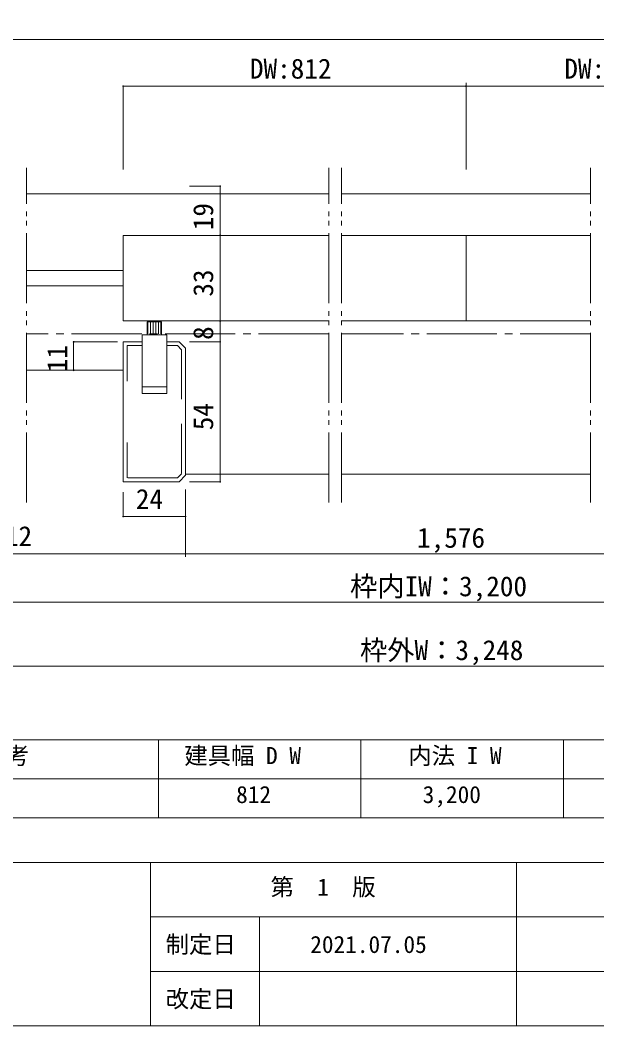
# Model space of a CAD drawing. Units: millimetres on the paper, enlarged 10 times, with parts at other scales. Extents: x -1985 to 2015, y -1370 to 1400.
# Drawn here: x -1342 to -602, y -1370 to -78 of the extents above; entities that cross this region are included whole.
import ezdxf
from ezdxf.enums import TextEntityAlignment as Align

# ---------------------------------------------------------------- set-up
doc = ezdxf.new("R2010")
doc.units = ezdxf.units.MM
doc.header["$LTSCALE"] = 10
for name, pattern in [('CHAIN2', [12, 9, -1, 1, -1]), ('DOUBLE_CHAIN2', [12.8, 9, -1, 0.6, -0.6, 0.6, -1]), ('USER2', [9.525, 6.35, -3.175])]:
    doc.linetypes.add(name, pattern=pattern)
doc.layers.add('1-1_0', color=7, linetype='Continuous', lineweight=20)
doc.layers.add('2-0', color=7, linetype='Continuous', lineweight=20)
doc.styles.add('ＭＳ ゴシック', font='')
doc.styles.get('ＭＳ ゴシック').set_extended_font_data('MS Gothic')

msp = doc.modelspace()

# ---------------------------------------------------------------- linework, layer by layer
at = {"layer": '1-1_0'}
for p, q in [((395, -102.5), (-1935, -102.5)), ((395, -102.5), (-1935, -102.5)), ((395, -1002.5), (-1935, -1002.5)), ((395, -1002.5), (-1935, -1002.5)), ((-1165, -1002.5), (-1165, -1102.5)), ((-905, -1002.5), (-905, -1102.5)), ((-645, -1002.5), (-645, -1102.5)), ((395, -1052.5), (-1935, -1052.5)), ((395, -1102.5), (-1935, -1102.5)), ((2015, -1160), (-1985, -1160)), ((-1175, -1160), (-1175, -1370)), ((-705, -1160), (-705, -1370)), ((2015, -1230), (-1175, -1230)), ((-1035, -1230), (-1035, -1370)), ((75, -1300), (-1175, -1300))]:
    msp.add_line(p, q, dxfattribs=at)
msp.add_lwpolyline([(-1985, -1370), (2015, -1370), (2015, 1400), (-1985, 1400)], close=True, dxfattribs=at)
at = {"layer": '2-0', "color": 4, "lineweight": 9}
for p, q in [((-1210.18, -269.63), (-1210.18, -162.45)), ((-770, -269.63), (-770, -158.29)), ((-770, -162.45), (-329.82, -162.45)), ((-1125.18, -290.82), (-1085.61, -290.82)), ((-1125.18, -290.82), (-1085.61, -290.82)), ((-1085.61, -354.15), (-1085.61, -290.82)), ((-1123.1, -300.82), (-1081.44, -300.82)), ((-1125.18, -354.15), (-1081.44, -354.15)), ((-1123.1, -354.15), (-1081.44, -354.15)), ((-1085.61, -464.15), (-1085.61, -354.15)), ((-1125.18, -464.15), (-1081.44, -464.15)), ((-1125.18, -464.15), (-1081.44, -464.15)), ((-1085.61, -490.82), (-1085.61, -464.15)), ((-1125.18, -490.82), (-1085.61, -490.82)), ((-1125.18, -490.82), (-1085.61, -490.82)), ((-1210.18, -684.15), (-1210.18, -715.51)), ((-1130.18, -680.82), (-1130.18, -767.42)), ((-1130.18, -680.82), (-1130.18, -767.42)), ((-1130.18, -715.51), (-1210.18, -715.51)), ((-1210.18, -763.26), (-1475.31, -763.26)), ((-1210.18, -763.26), (-1130.18, -763.26)), ((-64.69, -825.61), (-1475.31, -825.61)), ((-706.67, -907.62), (-1555.31, -907.62)), ((-833.33, -907.62), (15.31, -907.62))]:
    msp.add_line(p, q, dxfattribs=at)
at = {"layer": '2-0', "linetype": 'DOUBLE_CHAIN2'}
for p, q in [((-1334.16, -697.39), (-1334.16, -267.28)), ((-946.33, -697.39), (-946.33, -267.28)), ((-929.67, -697.39), (-929.67, -267.28)), ((-610.33, -697.39), (-610.33, -267.28))]:
    msp.add_line(p, q, dxfattribs=at)
at = {"layer": '2-0'}
for p, q in [((-946.33, -300.82), (-1334.16, -300.82)), ((-610.33, -300.82), (-929.67, -300.82)), ((-946.33, -354.15), (-1210.18, -354.15)), ((-946.33, -354.15), (-1086.13, -354.15)), ((-770, -354.15), (-929.67, -354.15)), ((-770, -354.15), (-770, -447.48)), ((-770, -354.15), (-610.33, -354.15)), ((-770, -370.82), (-770, -464.15)), ((-1210.18, -399.15), (-1334.16, -399.15)), ((-1210.18, -419.15), (-1334.16, -419.15)), ((-1178.35, -480.82), (-1178.35, -465.25)), ((-1175.02, -480.82), (-1175.02, -465.25)), ((-1171.69, -480.82), (-1171.69, -465.25)), ((-1168.35, -480.82), (-1168.35, -465.25)), ((-1165.02, -480.82), (-1165.02, -465.25)), ((-1161.69, -480.82), (-1161.69, -465.25)), ((-770, -464.15), (-929.67, -464.15)), ((-770, -464.15), (-610.33, -464.15)), ((-1210.18, -490.82), (-1186.01, -490.82)), ((-1186.01, -548.71), (-1186.01, -482.05)), ((-1154.35, -482.05), (-1186.01, -482.05)), ((-1186.01, -557.48), (-1186.01, -490.82)), ((-1154.35, -482.05), (-1154.35, -548.71)), ((-1154.35, -490.82), (-1138.51, -490.82)), ((-1154.35, -490.82), (-1154.35, -557.48)), ((-1210.18, -527.48), (-1334.16, -527.48)), ((-1186.01, -548.71), (-1154.35, -548.71)), ((-1186.01, -557.48), (-1154.35, -557.48)), ((-946.33, -660.82), (-1130.18, -660.82)), ((-610.33, -660.82), (-929.67, -660.82))]:
    msp.add_line(p, q, dxfattribs=at)
at = {"layer": '2-0', "color": 4, "linetype": 'CHAIN2', "lineweight": 9}
for p, q in [((-946.33, -480.82), (-1334.16, -480.82)), ((-610.33, -480.82), (-929.67, -480.82))]:
    msp.add_line(p, q, dxfattribs=at)
at = {"layer": '2-0', "linetype": 'USER2'}
for p, q in [((-1205.18, -541.48), (-1205.18, -495.82)), ((-1205.18, -495.82), (-1186.01, -495.82))]:
    msp.add_line(p, q, dxfattribs=at)
at = {"layer": '2-0', "color": 4, "lineweight": 9}
for points in [[(-770, -269.63), (-770, -162.45), (-1210.18, -162.45)], [(-1217.59, -490.82), (-1273.79, -490.82), (-1273.79, -527.48)], [(-1125.18, -670.82), (-1085.61, -670.82), (-1085.61, -490.82)], [(-1210.18, -684.15), (-1210.18, -715.51), (-1130.7, -715.51)], [(-1130.18, -763.26), (-409.82, -763.26), (-329.82, -763.26)]]:
    msp.add_lwpolyline(points, dxfattribs=at)
at = {"layer": '2-0'}
for points in [[(-946.33, -464.15), (-1210.18, -464.15), (-1210.18, -354.15)], [(-1161.12, -482.05), (-1161.12, -465.25), (-1179.23, -465.25), (-1179.23, -482.05)], [(-1154.35, -490.82), (-1138.51, -490.82), (-1130.18, -499.15), (-1130.18, -662.48), (-1138.51, -670.82), (-1210.18, -670.82), (-1210.18, -490.82)]]:
    msp.add_lwpolyline(points, dxfattribs=at)
at = {"layer": '2-0', "linetype": 'USER2'}
msp.add_lwpolyline([(-1154.35, -495.82), (-1140.58, -495.82), (-1135.18, -501.22), (-1135.18, -660.41), (-1140.58, -665.82), (-1205.18, -665.82), (-1205.18, -620.15)], dxfattribs=at)
at = {"layer": '2-0', "color": 4, "lineweight": 9}
for centre, start, end in [((-1210.18, -162.45), 0, 180), ((-1210.18, -162.45), 180, 0), ((-770, -162.45), 0, 180), ((-770, -162.45), 0, 180), ((-770, -162.45), 0, 180), ((-770, -162.45), 0, 180), ((-770, -162.45), 180, 0), ((-770, -162.45), 180, 0), ((-770, -162.45), 180, 0), ((-770, -162.45), 180, 0), ((-1085.61, -290.82), 90, 270), ((-1085.61, -290.82), 90, 270), ((-1085.61, -290.82), 270, 90), ((-1085.61, -290.82), 270, 90), ((-1085.61, -354.15), 90, 270), ((-1085.61, -354.15), 90, 270), ((-1085.61, -354.15), 270, 90), ((-1085.61, -354.15), 270, 90), ((-1085.61, -464.15), 90, 270), ((-1085.61, -464.15), 90, 270), ((-1085.61, -464.15), 270, 90), ((-1085.61, -464.15), 270, 90), ((-1273.81, -490.82), 90, 270), ((-1273.81, -490.82), 90, 270), ((-1273.81, -490.82), 270, 90), ((-1273.81, -490.82), 270, 90), ((-1085.61, -490.82), 90, 270), ((-1085.61, -490.82), 90, 270), ((-1085.61, -490.82), 270, 90), ((-1085.61, -490.82), 270, 90), ((-1273.81, -527.48), 90, 270), ((-1273.81, -527.48), 90, 270), ((-1273.81, -527.48), 270, 90), ((-1273.81, -527.48), 270, 90), ((-1085.61, -670.82), 90, 270), ((-1085.61, -670.82), 270, 90), ((-1210.18, -715.51), 0, 180), ((-1210.18, -715.51), 0, 180), ((-1210.18, -715.51), 180, 0), ((-1210.18, -715.51), 180, 0), ((-1130.18, -715.51), 0, 180), ((-1130.18, -715.51), 0, 180), ((-1130.18, -715.51), 180, 0), ((-1130.18, -715.51), 180, 0)]:
    msp.add_arc(centre, 0.521, start, end, dxfattribs=at)

# ---------------------------------------------------------------- texts
at = {"layer": '1-1_0', "style": 'ＭＳ ゴシック'}
for s, p in [('備\u3000\u3000\u3000\u3000\u3000\u3000考', (-1570.54, -1040.24)), ('建具幅 D W', (-1131.7, -1040.24)), ('内法 I W', (-844.13, -1040.24)), ('812', (-1065.17, -1090.25)), ('3,200', (-825.67, -1090.25)), ('第\u30001\u3000版', (-1020.97, -1209.21)), ('制定日', (-1155.61, -1282.92)), ('2021.07.05', (-970, -1282.92)), ('改定日', (-1155.61, -1352.92))]:
    msp.add_text(s, height=21.99, dxfattribs=at).set_placement(p, align=Align.BOTTOM_LEFT)
at = {"layer": '2-0', "style": 'ＭＳ ゴシック'}
for s, p in [('DW:812', (-1047.43, -160.37)), ('DW:812', (-643.79, -160.37)), ('24', (-1193.9, -713.42)), ('812', (-1379.48, -761.17)), ('1,576', (-832.86, -763.26)), ('枠内IW：3,200', (-918.86, -825.61)), ('枠外W：3,248', (-906.11, -907.62))]:
    msp.add_text(s, height=25.66, dxfattribs=at).set_placement(p, align=Align.BOTTOM_LEFT)
for s, p in [('19', (-1086.93, -347.46)), ('33', (-1086.93, -432.87)), ('8', (-1086.93, -488.46)), ('11', (-1274.33, -529.96)), ('54', (-1086.93, -604.54))]:
    msp.add_text(s, height=25.66, rotation=90, dxfattribs=at).set_placement(p, align=Align.BOTTOM_LEFT)

doc.saveas('drawing.dxf')
